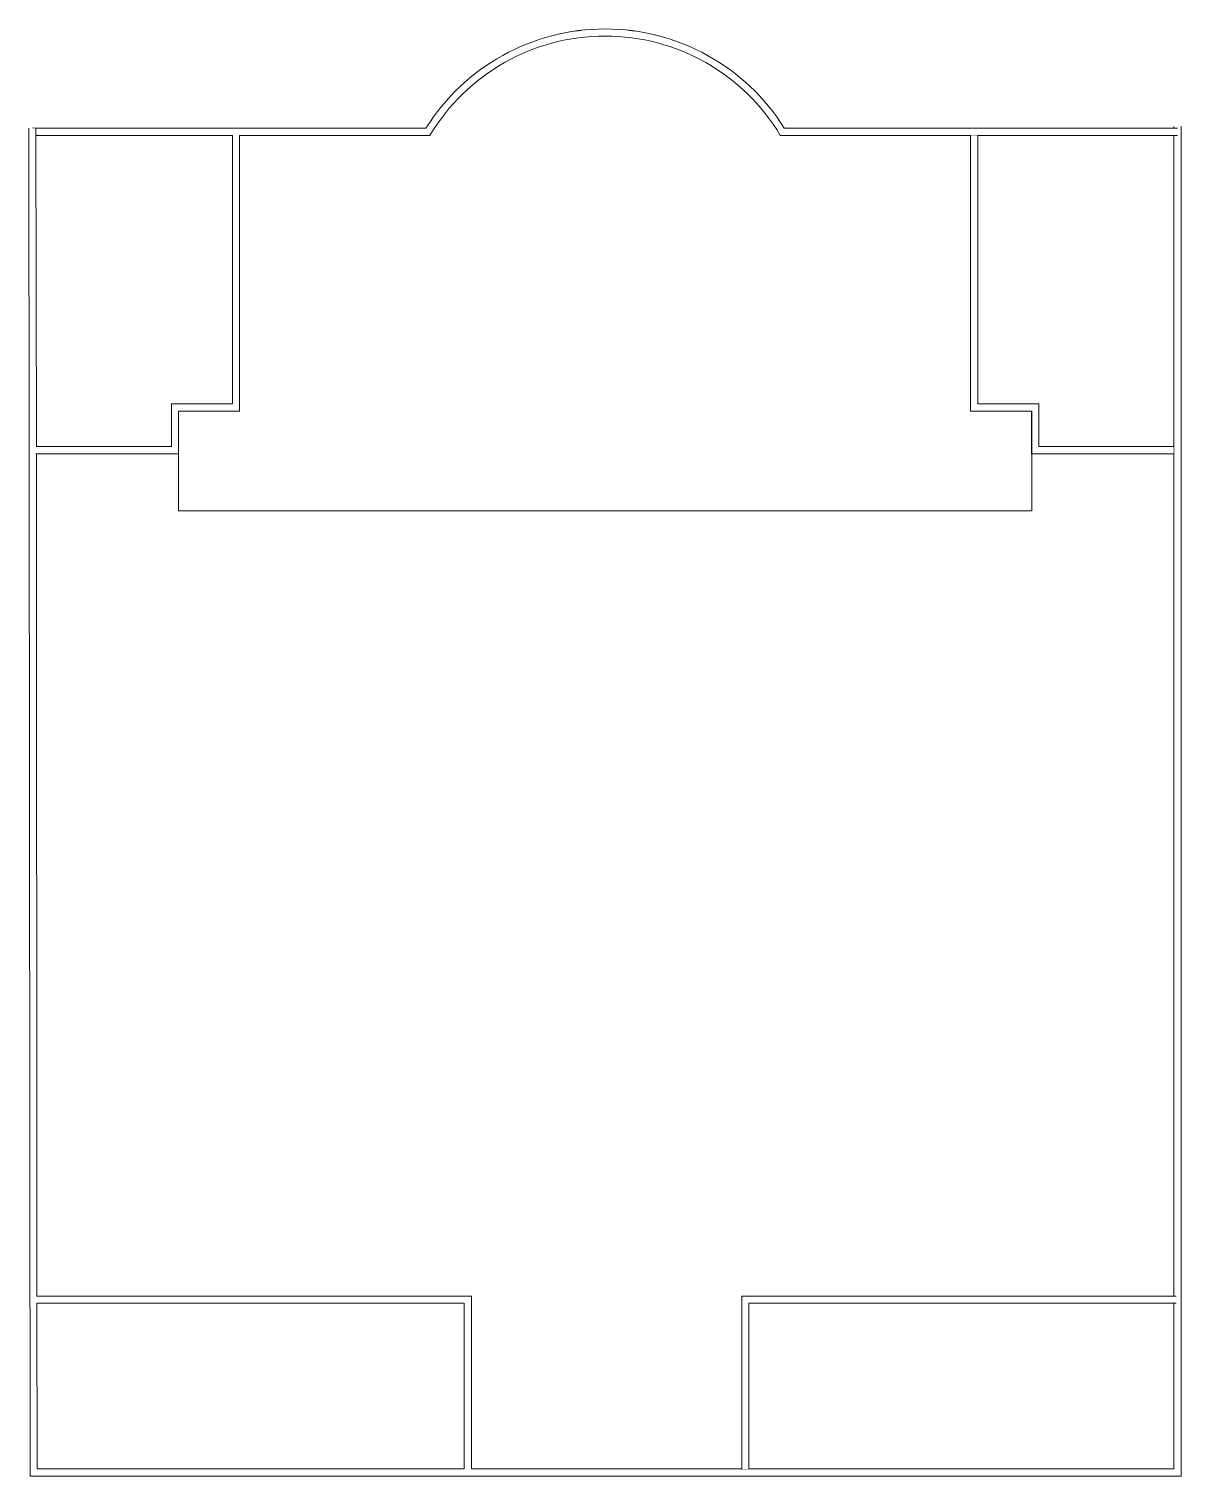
# Model space of a CAD drawing. Header units: inches. Extents: x -482 to 490, y -818 to 402.
import ezdxf

# ---------------------------------------------------------------- set-up
doc = ezdxf.new("R2010")
doc.units = ezdxf.units.IN
doc.header["$LTSCALE"] = 48
doc.header["$MEASUREMENT"] = 0
doc.layers.add('None', color=7, linetype='Continuous', lineweight=5)

# ---------------------------------------------------------------- blocks, each defined once
blk = doc.blocks.new('Group')
at = {"layer": 'None', "color": 7, "linetype": 'Continuous', "lineweight": 5, "transparency": 33554687}
for p, q in [((-474.9, -812.1), (-114.6, -812.1)), ((-108.6, -812.1), (484, -812.1)), ((-480.9, -818.1), (490, -818.1))]:
    blk.add_line(p, q, dxfattribs=at)
blk = doc.blocks.new('Group-1')
at = {"layer": 'None', "color": 7, "transparency": 33554687}
blk.add_blockref('Group', (0, 0), dxfattribs=at)
blk = doc.blocks.new('Group-2')
at = {"layer": 'None', "color": 7, "linetype": 'Continuous', "lineweight": 5, "transparency": 33554687}
for p, q in [((484, -812.1), (484, 320)), ((490, -818.1), (490, 320))]:
    blk.add_line(p, q, dxfattribs=at)
blk = doc.blocks.new('Group-3')
at = {"layer": 'None', "color": 7, "transparency": 33554687}
blk.add_blockref('Group-2', (0, 0), dxfattribs=at)
blk = doc.blocks.new('Group-4')
at = {"layer": 'None', "color": 7, "linetype": 'Continuous', "lineweight": 5, "transparency": 33554687}
for p, q in [((-147, 318.5), (-478.8, 318.5)), ((-310.2, 312.5), (-478.8, 312.5)), ((-143.6, 312.5), (-304.2, 312.5))]:
    blk.add_line(p, q, dxfattribs=at)
blk = doc.blocks.new('Group-5')
at = {"layer": 'None', "color": 7, "transparency": 33554687}
blk.add_blockref('Group-4', (0, 0), dxfattribs=at)
blk = doc.blocks.new('Group-6')
at = {"layer": 'None', "color": 7, "linetype": 'Continuous', "lineweight": 5, "transparency": 33554687}
for p, q in [((-481.9, 318.5), (-480.9, -818.1)), ((-475.9, 318.5), (-475.6, 50)), ((-475.6, 44), (-475.1, -666.4)), ((-475.1, -672.4), (-474.9, -812.1))]:
    blk.add_line(p, q, dxfattribs=at)
blk = doc.blocks.new('Group-7')
at = {"layer": 'None', "color": 7, "transparency": 33554687}
blk.add_blockref('Group-6', (0, 0), dxfattribs=at)
blk = doc.blocks.new('Group-8')
at = {"layer": 'None', "color": 7, "linetype": 'Continuous', "lineweight": 5, "transparency": 33554687}
for p, q in [((-475.1, -666.4), (-108.6, -666.4)), ((-475.1, -672.4), (-114.6, -672.4))]:
    blk.add_line(p, q, dxfattribs=at)
blk = doc.blocks.new('Group-9')
at = {"layer": 'None', "color": 7, "transparency": 33554687}
blk.add_blockref('Group-8', (0, 0), dxfattribs=at)
blk = doc.blocks.new('Group-10')
at = {"layer": 'None', "color": 7, "linetype": 'Continuous', "lineweight": 5, "transparency": 33554687}
for p, q in [((-108.6, -666.4), (-108.6, -812.1)), ((-114.6, -672.4), (-114.6, -812.1))]:
    blk.add_line(p, q, dxfattribs=at)
blk = doc.blocks.new('Group-11')
at = {"layer": 'None', "color": 7, "transparency": 33554687}
blk.add_blockref('Group-10', (0, 0), dxfattribs=at)
blk = doc.blocks.new('Group-12')
at = {"layer": 'None', "color": 7, "linetype": 'Continuous', "lineweight": 5, "transparency": 33554687}
for p, q in [((119.4, -666.4), (485.9, -666.4)), ((125.4, -672.4), (485.9, -672.4))]:
    blk.add_line(p, q, dxfattribs=at)
blk = doc.blocks.new('Group-13')
at = {"layer": 'None', "color": 7, "transparency": 33554687}
blk.add_blockref('Group-12', (0, 0), dxfattribs=at)
blk = doc.blocks.new('Group-14')
at = {"layer": 'None', "color": 7, "linetype": 'Continuous', "lineweight": 5, "transparency": 33554687}
for p, q in [((119.4, -812.1), (119.4, -666.4)), ((125.4, -812.1), (125.4, -672.4))]:
    blk.add_line(p, q, dxfattribs=at)
blk = doc.blocks.new('Group-15')
at = {"layer": 'None', "color": 7, "transparency": 33554687}
blk.add_blockref('Group-14', (0, 0), dxfattribs=at)
blk = doc.blocks.new('Group-16')
at = {"layer": 'None', "color": 7, "linetype": 'Continuous', "lineweight": 5, "transparency": 33554687}
for radius, start, end in [(178.2, 31.9966, 148.0034), (172.2, 30.8964, 149.1036)]:
    blk.add_arc((4.2, 224.1), radius, start, end, dxfattribs=at)
blk = doc.blocks.new('Group-17')
at = {"layer": 'None', "color": 7, "transparency": 33554687}
blk.add_blockref('Group-16', (0, 0), dxfattribs=at)
blk = doc.blocks.new('Group-18')
at = {"layer": 'None', "color": 7, "linetype": 'Continuous', "lineweight": 5, "transparency": 33554687}
for p, q in [((487.1, 318.5), (155.3, 318.5)), ((487.1, 312.5), (151.9, 312.5))]:
    blk.add_line(p, q, dxfattribs=at)
blk = doc.blocks.new('Group-19')
at = {"layer": 'None', "color": 7, "transparency": 33554687}
blk.add_blockref('Group-18', (0, 0), dxfattribs=at)
blk = doc.blocks.new('Group-20')
at = {"layer": 'None', "color": 7, "linetype": 'Continuous', "lineweight": 5, "transparency": 33554687}
for p, q in [((-475.6, 50), (-361.7, 50)), ((-475.6, 44), (-355.7, 44))]:
    blk.add_line(p, q, dxfattribs=at)
blk = doc.blocks.new('Group-21')
at = {"layer": 'None', "color": 7, "transparency": 33554687}
blk.add_blockref('Group-20', (0, 0), dxfattribs=at)
blk = doc.blocks.new('Group-22')
at = {"layer": 'None', "color": 7, "linetype": 'Continuous', "lineweight": 5, "transparency": 33554687}
for p, q in [((-361.7, 50), (-361.7, 86)), ((-355.7, 44), (-355.7, 80))]:
    blk.add_line(p, q, dxfattribs=at)
blk = doc.blocks.new('Group-23')
at = {"layer": 'None', "color": 7, "transparency": 33554687}
blk.add_blockref('Group-22', (0, 0), dxfattribs=at)
blk = doc.blocks.new('Group-24')
at = {"layer": 'None', "color": 7, "linetype": 'Continuous', "lineweight": 5, "transparency": 33554687}
for p, q in [((-361.7, 86), (-310.2, 86)), ((-355.7, 80), (-304.2, 80))]:
    blk.add_line(p, q, dxfattribs=at)
blk = doc.blocks.new('Group-25')
at = {"layer": 'None', "color": 7, "transparency": 33554687}
blk.add_blockref('Group-24', (0, 0), dxfattribs=at)
blk = doc.blocks.new('Group-26')
at = {"layer": 'None', "color": 7, "linetype": 'Continuous', "lineweight": 5, "transparency": 33554687}
for p, q in [((-310.2, 86), (-310.2, 312.5)), ((-304.2, 80), (-304.2, 312.5))]:
    blk.add_line(p, q, dxfattribs=at)
blk = doc.blocks.new('Group-27')
at = {"layer": 'None', "color": 7, "transparency": 33554687}
blk.add_blockref('Group-26', (0, 0), dxfattribs=at)
blk = doc.blocks.new('Group-28')
at = {"layer": 'None', "color": 7, "linetype": 'Continuous', "lineweight": 5, "transparency": 33554687}
for p, q in [((370, 50), (483.9, 50)), ((364, 44), (483.9, 44))]:
    blk.add_line(p, q, dxfattribs=at)
blk = doc.blocks.new('Group-29')
at = {"layer": 'None', "color": 7, "transparency": 33554687}
blk.add_blockref('Group-28', (0, 0), dxfattribs=at)
blk = doc.blocks.new('Group-30')
at = {"layer": 'None', "color": 7, "linetype": 'Continuous', "lineweight": 5, "transparency": 33554687}
for p, q in [((370, 86), (370, 50)), ((364, 80), (364, 44))]:
    blk.add_line(p, q, dxfattribs=at)
blk = doc.blocks.new('Group-31')
at = {"layer": 'None', "color": 7, "transparency": 33554687}
blk.add_blockref('Group-30', (0, 0), dxfattribs=at)
blk = doc.blocks.new('Group-32')
at = {"layer": 'None', "color": 7, "linetype": 'Continuous', "lineweight": 5, "transparency": 33554687}
for p, q in [((318.5, 86), (370, 86)), ((312.5, 80), (364, 80))]:
    blk.add_line(p, q, dxfattribs=at)
blk = doc.blocks.new('Group-33')
at = {"layer": 'None', "color": 7, "transparency": 33554687}
blk.add_blockref('Group-32', (0, 0), dxfattribs=at)
blk = doc.blocks.new('Group-34')
at = {"layer": 'None', "color": 7, "linetype": 'Continuous', "lineweight": 5, "transparency": 33554687}
for p, q in [((312.5, 312.5), (312.5, 80)), ((318.5, 312.5), (318.5, 86))]:
    blk.add_line(p, q, dxfattribs=at)
blk = doc.blocks.new('Group-35')
at = {"layer": 'None', "color": 7, "transparency": 33554687}
blk.add_blockref('Group-34', (0, 0), dxfattribs=at)

msp = doc.modelspace()

# ---------------------------------------------------------------- linework, layer by layer
at = {"layer": 'None', "color": 7, "linetype": 'Continuous', "lineweight": 5, "transparency": 33554687}
for p, q in [((-355.7, 44), (-355.7, 80)), ((363.7, 44), (363.7, 80)), ((-355.7, -4), (363.7, -4))]:
    msp.add_line(p, q, dxfattribs=at)

# ---------------------------------------------------------------- wipeouts: each hides what was drawn before it
at = {"color": 255, "linetype": 'Continuous', "lineweight": 5, "transparency": 33554687}
for points in [[(-478.8, 312.5), (-143.6, 312.5), (-147, 318.5), (-478.8, 318.5)], [(484, -812.1), (-474.9, -812.1), (-480.9, -818.1), (490, -818.1)]]:
    msp.add_wipeout(points, dxfattribs=at).dxf.layer = 'None'

# ---------------------------------------------------------------- next in the draw order: linework, layer by layer
at = {"layer": 'None', "color": 7, "linetype": 'Continuous', "lineweight": 5, "transparency": 33554687}
for p, q in [((-147, 318.5), (-478.8, 318.5)), ((-310.2, 312.5), (-478.8, 312.5)), ((-143.6, 312.5), (-304.2, 312.5)), ((-474.9, -812.1), (-114.6, -812.1)), ((-108.6, -812.1), (484, -812.1)), ((-480.9, -818.1), (490, -818.1))]:
    msp.add_line(p, q, dxfattribs=at)

# ---------------------------------------------------------------- next in the draw order: block references
at = {"layer": 'None', "color": 7, "transparency": 33554687}
for name in ['Group-5', 'Group-1']:
    msp.add_blockref(name, (0, 0), dxfattribs=at)

# ---------------------------------------------------------------- next in the draw order: wipeouts: each hides what was drawn before it
at = {"color": 255, "linetype": 'Continuous', "lineweight": 5, "transparency": 33554687}
for points in [[(155.3, 318.5), (142.2, 336.8), (126.8, 353.3), (109.5, 367.8), (90.5, 379.9), (70.2, 389.6), (48.8, 396.6), (26.6, 400.8), (-18.3, 400.8), (-40.5, 396.6), (-61.9, 389.6), (-82.2, 379.9), (-101.2, 367.8), (-118.5, 353.3), (-133.8, 336.8), (-147, 318.5), (-143.6, 312.5), (-131, 330.8), (-116.2, 347.3), (-99.3, 361.7), (-80.8, 373.9), (-60.8, 383.5), (-39.8, 390.6), (-18, 394.8), (26.3, 394.8), (48.1, 390.6), (69.1, 383.5), (89.1, 373.9), (107.6, 361.7), (124.5, 347.3), (139.3, 330.8), (151.9, 312.5)], [(-474.9, -812.1), (-475.9, 318.5), (-481.9, 318.5), (-480.9, -818.1)], [(484, 320), (484, -812.1), (490, -818.1), (490, 320)]]:
    msp.add_wipeout(points, dxfattribs=at).dxf.layer = 'None'

# ---------------------------------------------------------------- next in the draw order: linework, layer by layer
at = {"layer": 'None', "color": 7, "linetype": 'Continuous', "lineweight": 5, "transparency": 33554687}
for p, q in [((-481.9, 318.5), (-480.9, -818.1)), ((-475.9, 318.5), (-475.6, 50)), ((484, -812.1), (484, 320)), ((490, -818.1), (490, 320)), ((-476, 44), (-355.7, 44)), ((-475.6, 44), (-475.1, -666.4)), ((484, 44), (363.7, 44)), ((-475.1, -672.4), (-474.9, -812.1))]:
    msp.add_line(p, q, dxfattribs=at)
for radius, start, end in [(178.2, 31.9966, 148.0034), (172.2, 30.8964, 149.1036)]:
    msp.add_arc((4.2, 224.1), radius, start, end, dxfattribs=at)

# ---------------------------------------------------------------- next in the draw order: block references
at = {"layer": 'None', "color": 7, "transparency": 33554687}
for name in ['Group-17', 'Group-7', 'Group-3']:
    msp.add_blockref(name, (0, 0), dxfattribs=at)

# ---------------------------------------------------------------- next in the draw order: wipeouts: each hides what was drawn before it
at = {"color": 255, "linetype": 'Continuous', "lineweight": 5, "transparency": 33554687}
for points in [[(151.9, 312.5), (487.1, 312.5), (487.1, 318.5), (155.3, 318.5)], [(-361.7, 50), (-475.6, 50), (-475.6, 44), (-355.7, 44)], [(483.9, 50), (370, 50), (364, 44), (483.9, 44)], [(-108.6, -666.4), (-475.1, -666.4), (-475.1, -672.4), (-114.6, -672.4)], [(485.9, -666.4), (119.4, -666.4), (125.4, -672.4), (485.9, -672.4)]]:
    msp.add_wipeout(points, dxfattribs=at).dxf.layer = 'None'

# ---------------------------------------------------------------- next in the draw order: linework, layer by layer
at = {"layer": 'None', "color": 7, "linetype": 'Continuous', "lineweight": 5, "transparency": 33554687}
for p, q in [((487.1, 318.5), (155.3, 318.5)), ((487.1, 312.5), (151.9, 312.5)), ((-475.6, 50), (-361.7, 50)), ((370, 50), (483.9, 50)), ((-475.6, 44), (-355.7, 44)), ((364, 44), (483.9, 44)), ((-475.1, -666.4), (-108.6, -666.4)), ((119.4, -666.4), (485.9, -666.4)), ((-475.1, -672.4), (-114.6, -672.4)), ((125.4, -672.4), (485.9, -672.4))]:
    msp.add_line(p, q, dxfattribs=at)

# ---------------------------------------------------------------- next in the draw order: block references
at = {"layer": 'None', "color": 7, "transparency": 33554687}
for name in ['Group-19', 'Group-21', 'Group-29', 'Group-9', 'Group-13']:
    msp.add_blockref(name, (0, 0), dxfattribs=at)

# ---------------------------------------------------------------- next in the draw order: wipeouts: each hides what was drawn before it
at = {"color": 255, "linetype": 'Continuous', "lineweight": 5, "transparency": 33554687}
for points in [[(-361.7, 86), (-361.7, 50), (-355.7, 44), (-355.7, 80)], [(370, 50), (370, 86), (364, 80), (364, 44)], [(-108.6, -812.1), (-108.6, -666.4), (-114.6, -672.4), (-114.6, -812.1)], [(119.4, -666.4), (119.4, -812.1), (125.4, -812.1), (125.4, -672.4)]]:
    msp.add_wipeout(points, dxfattribs=at).dxf.layer = 'None'

# ---------------------------------------------------------------- next in the draw order: linework, layer by layer
at = {"layer": 'None', "color": 7, "linetype": 'Continuous', "lineweight": 5, "transparency": 33554687}
for p, q in [((-361.7, 50), (-361.7, 86)), ((370, 86), (370, 50)), ((-355.7, 44), (-355.7, 80)), ((364, 80), (364, 44)), ((-355.7, 44), (-355.7, -4)), ((364, 44), (364, -4)), ((-108.6, -666.4), (-108.6, -812.1)), ((119.4, -812.1), (119.4, -666.4)), ((-114.6, -672.4), (-114.6, -812.1)), ((125.4, -812.1), (125.4, -672.4))]:
    msp.add_line(p, q, dxfattribs=at)

# ---------------------------------------------------------------- next in the draw order: block references
at = {"layer": 'None', "color": 7, "transparency": 33554687}
for name in ['Group-23', 'Group-31', 'Group-11', 'Group-15']:
    msp.add_blockref(name, (0, 0), dxfattribs=at)

# ---------------------------------------------------------------- next in the draw order: wipeouts: each hides what was drawn before it
at = {"color": 255, "linetype": 'Continuous', "lineweight": 5, "transparency": 33554687}
for points in [[(-310.2, 86), (-361.7, 86), (-355.7, 80), (-304.2, 80)], [(370, 86), (318.5, 86), (312.5, 80), (364, 80)]]:
    msp.add_wipeout(points, dxfattribs=at).dxf.layer = 'None'

# ---------------------------------------------------------------- next in the draw order: linework, layer by layer
at = {"layer": 'None', "color": 7, "linetype": 'Continuous', "lineweight": 5, "transparency": 33554687}
for p, q in [((-361.7, 86), (-310.2, 86)), ((318.5, 86), (370, 86)), ((-355.7, 80), (-304.2, 80)), ((312.5, 80), (364, 80))]:
    msp.add_line(p, q, dxfattribs=at)

# ---------------------------------------------------------------- next in the draw order: block references
at = {"layer": 'None', "color": 7, "transparency": 33554687}
for name in ['Group-25', 'Group-33']:
    msp.add_blockref(name, (0, 0), dxfattribs=at)

# ---------------------------------------------------------------- next in the draw order: wipeouts: each hides what was drawn before it
at = {"color": 255, "linetype": 'Continuous', "lineweight": 5, "transparency": 33554687}
for points in [[(-310.2, 312.5), (-310.2, 86), (-304.2, 80), (-304.2, 312.5)], [(318.5, 86), (318.5, 312.5), (312.5, 312.5), (312.5, 80)]]:
    msp.add_wipeout(points, dxfattribs=at).dxf.layer = 'None'

# ---------------------------------------------------------------- next in the draw order: linework, layer by layer
at = {"layer": 'None', "color": 7, "linetype": 'Continuous', "lineweight": 5, "transparency": 33554687}
for p, q in [((-310.2, 86), (-310.2, 312.5)), ((-304.2, 80), (-304.2, 312.5)), ((312.5, 312.5), (312.5, 80)), ((318.5, 312.5), (318.5, 86))]:
    msp.add_line(p, q, dxfattribs=at)

# ---------------------------------------------------------------- next in the draw order: block references
at = {"layer": 'None', "color": 7, "transparency": 33554687}
for name in ['Group-27', 'Group-35']:
    msp.add_blockref(name, (0, 0), dxfattribs=at)

doc.saveas('drawing.dxf')
